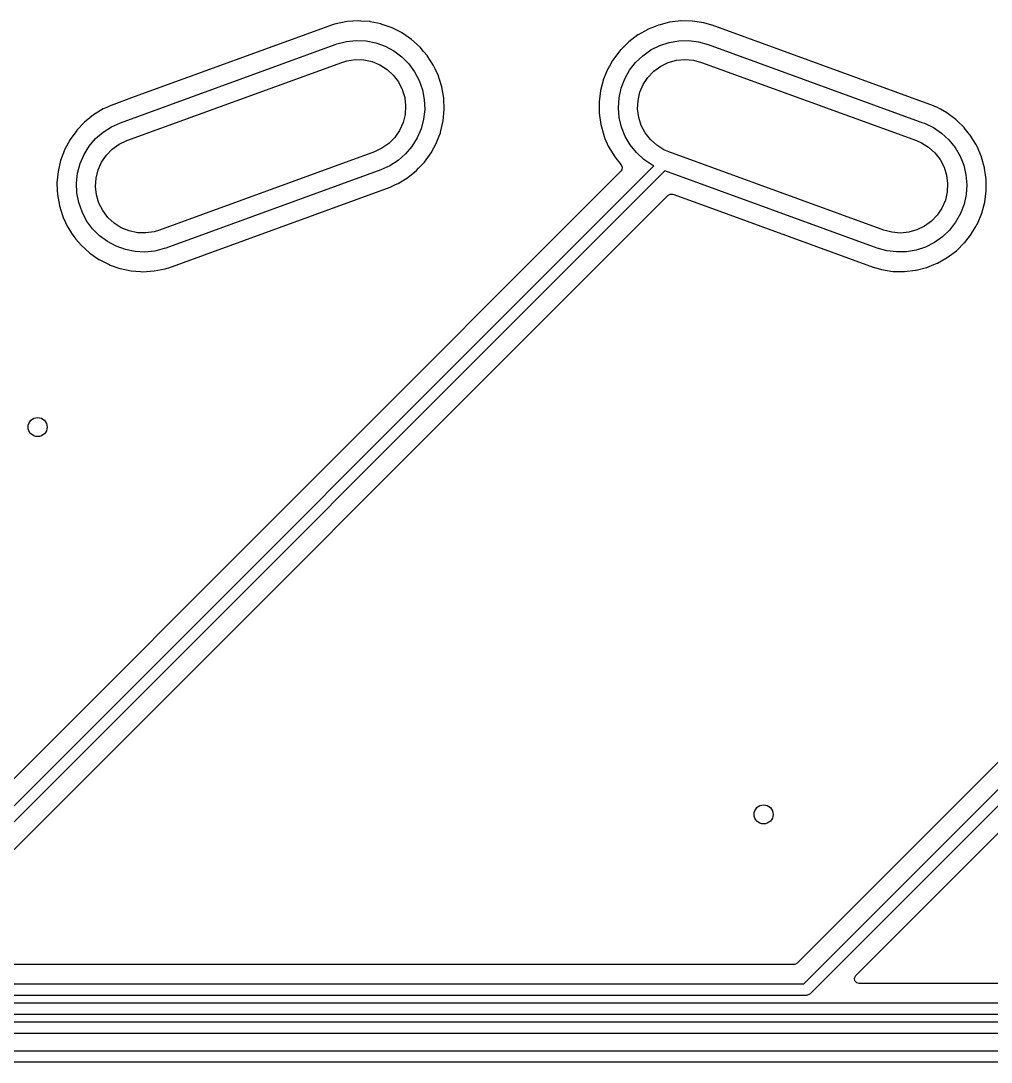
# Model space of a CAD drawing. Extents: x 14 to 417, y -165 to -100.
# Drawn here: x 304.36 to 329.82, y -162.71 to -135.39 of the extents above; entities that cross this region are included whole.
import ezdxf

# ---------------------------------------------------------------- set-up
doc = ezdxf.new("R2010")
doc.units = 0
doc.layers.add('BLACK', color=7, linetype='CONTINUOUS')

msp = doc.modelspace()

# ---------------------------------------------------------------- linework, layer by layer
at = {"layer": 'BLACK', "linetype": 'CONTINUOUS'}
for p, q in [((312.587, -135.483), (312.539, -135.498)), ((312.626, -135.471), (312.587, -135.483)), ((312.629, -135.469), (312.626, -135.471)), ((312.626, -135.471), (312.626, -135.471)), ((312.923, -135.412), (312.629, -135.469)), ((313.223, -135.394), (312.923, -135.412)), ((313.28, -135.399), (313.223, -135.394)), ((313.518, -135.416), (313.28, -135.399)), ((313.522, -135.416), (313.518, -135.416)), ((313.518, -135.416), (313.518, -135.416)), ((313.526, -135.417), (313.522, -135.416)), ((313.812, -135.477), (313.526, -135.417)), ((313.526, -135.417), (313.526, -135.417)), ((313.816, -135.478), (313.812, -135.477)), ((313.812, -135.477), (313.812, -135.477)), ((314.099, -135.577), (313.816, -135.478)), ((321.38, -135.433), (321.098, -135.504)), ((321.384, -135.432), (321.38, -135.433)), ((321.38, -135.433), (321.38, -135.433)), ((321.388, -135.431), (321.384, -135.432)), ((321.678, -135.398), (321.388, -135.431)), ((321.682, -135.397), (321.678, -135.398)), ((321.678, -135.398), (321.678, -135.398)), ((321.687, -135.397), (321.682, -135.397)), ((321.978, -135.402), (321.687, -135.397)), ((321.982, -135.402), (321.978, -135.402)), ((322.279, -135.447), (321.982, -135.402)), ((322.283, -135.448), (322.279, -135.447)), ((322.492, -135.509), (322.283, -135.448)), ((322.283, -135.448), (322.283, -135.448)), ((312.538, -135.498), (307.336, -137.392)), ((312.539, -135.498), (312.538, -135.498)), ((312.538, -135.498), (312.538, -135.498)), ((314.103, -135.579), (314.099, -135.577)), ((314.362, -135.712), (314.103, -135.579)), ((314.103, -135.579), (314.103, -135.579)), ((314.366, -135.714), (314.362, -135.712)), ((314.37, -135.716), (314.366, -135.714)), ((314.61, -135.882), (314.37, -135.716)), ((314.37, -135.716), (314.37, -135.716)), ((320.811, -135.619), (320.557, -135.762)), ((320.815, -135.617), (320.811, -135.619)), ((320.811, -135.619), (320.811, -135.619)), ((320.819, -135.615), (320.815, -135.617)), ((320.92, -135.575), (320.819, -135.615)), ((320.819, -135.615), (320.819, -135.615)), ((321.093, -135.505), (320.92, -135.575)), ((321.097, -135.504), (321.093, -135.505)), ((321.098, -135.504), (321.097, -135.504)), ((322.494, -135.51), (322.492, -135.509)), ((322.496, -135.51), (322.494, -135.51)), ((328.307, -137.625), (322.496, -135.51)), ((322.496, -135.51), (322.496, -135.51)), ((306.97, -138.066), (312.609, -136.013)), ((312.609, -136.013), (312.652, -135.998)), ((312.652, -135.998), (312.903, -135.935)), ((312.903, -135.935), (313.161, -135.909)), ((313.161, -135.909), (313.42, -135.921)), ((313.42, -135.921), (313.675, -135.972)), ((313.675, -135.972), (313.919, -136.059)), ((314.613, -135.884), (314.61, -135.882)), ((314.61, -135.882), (314.61, -135.882)), ((314.835, -136.086), (314.613, -135.884)), ((320.311, -135.947), (320.117, -136.139)), ((320.314, -135.944), (320.311, -135.947)), ((320.311, -135.947), (320.311, -135.947)), ((320.553, -135.764), (320.314, -135.944)), ((320.557, -135.762), (320.553, -135.764)), ((321.123, -136.041), (321.37, -135.96)), ((321.37, -135.96), (321.625, -135.916)), ((321.625, -135.916), (321.885, -135.91)), ((321.885, -135.91), (322.142, -135.943)), ((322.142, -135.943), (322.391, -136.013)), ((322.391, -136.013), (328.03, -138.066)), ((313.919, -136.059), (314.147, -136.182)), ((314.147, -136.182), (314.355, -136.337)), ((314.838, -136.089), (314.835, -136.086)), ((314.929, -136.196), (314.838, -136.089)), ((314.838, -136.089), (314.838, -136.089)), ((315.029, -136.315), (314.929, -136.196)), ((320.098, -136.158), (319.919, -136.388)), ((320.1, -136.155), (320.098, -136.158)), ((320.098, -136.158), (320.098, -136.158)), ((320.117, -136.139), (320.1, -136.155)), ((320.68, -136.308), (320.892, -136.158)), ((320.892, -136.158), (321.123, -136.041)), ((307.141, -138.535), (312.78, -136.483)), ((312.78, -136.483), (312.917, -136.442)), ((312.917, -136.442), (313.137, -136.41)), ((313.137, -136.41), (313.359, -136.417)), ((313.359, -136.417), (313.577, -136.464)), ((313.577, -136.464), (313.782, -136.548)), ((313.782, -136.548), (313.97, -136.668)), ((314.355, -136.337), (314.538, -136.521)), ((314.538, -136.521), (314.691, -136.731)), ((315.031, -136.318), (315.029, -136.315)), ((315.188, -136.564), (315.031, -136.318)), ((315.191, -136.567), (315.188, -136.564)), ((315.188, -136.564), (315.188, -136.564)), ((315.232, -136.655), (315.191, -136.567)), ((319.889, -136.439), (319.805, -136.583)), ((319.916, -136.392), (319.889, -136.439)), ((319.919, -136.388), (319.916, -136.392)), ((320.334, -136.692), (320.492, -136.487)), ((320.492, -136.487), (320.68, -136.308)), ((321.149, -136.586), (321.349, -136.489)), ((321.349, -136.489), (321.563, -136.429)), ((321.563, -136.429), (321.784, -136.408)), ((321.784, -136.408), (322.006, -136.426)), ((322.006, -136.426), (322.22, -136.483)), ((322.22, -136.483), (327.859, -138.535)), ((313.97, -136.668), (314.133, -136.818)), ((314.133, -136.818), (314.267, -136.996)), ((314.691, -136.731), (314.812, -136.96)), ((315.316, -136.836), (315.232, -136.655)), ((315.317, -136.839), (315.316, -136.836)), ((315.316, -136.836), (315.316, -136.836)), ((315.319, -136.843), (315.317, -136.839)), ((315.347, -136.933), (315.319, -136.843)), ((315.319, -136.843), (315.319, -136.843)), ((319.731, -136.734), (319.65, -136.928)), ((319.764, -136.655), (319.731, -136.734)), ((319.765, -136.651), (319.764, -136.655)), ((319.764, -136.655), (319.764, -136.655)), ((319.805, -136.583), (319.765, -136.651)), ((320.207, -136.918), (320.334, -136.692)), ((320.816, -136.878), (320.97, -136.717)), ((320.97, -136.717), (321.149, -136.586)), ((314.267, -136.996), (314.368, -137.194)), ((314.812, -136.96), (314.897, -137.205)), ((315.407, -137.126), (315.347, -136.933)), ((315.458, -137.421), (315.407, -137.126)), ((319.65, -136.928), (319.572, -137.218)), ((320.115, -137.161), (320.207, -136.918)), ((320.605, -137.268), (320.693, -137.063)), ((320.693, -137.063), (320.816, -136.878)), ((307.336, -137.392), (306.725, -137.614)), ((314.368, -137.194), (314.432, -137.407)), ((314.897, -137.205), (314.946, -137.46)), ((319.572, -137.218), (319.534, -137.516)), ((320.06, -137.414), (320.115, -137.161)), ((320.555, -137.484), (320.605, -137.268)), ((306.612, -137.664), (306.52, -137.704)), ((306.723, -137.615), (306.612, -137.664)), ((306.725, -137.614), (306.723, -137.615)), ((306.723, -137.615), (306.723, -137.615)), ((314.432, -137.407), (314.457, -137.627)), ((314.457, -137.627), (314.442, -137.849)), ((314.946, -137.46), (314.956, -137.719)), ((315.47, -137.721), (315.458, -137.421)), ((319.534, -137.516), (319.534, -137.614)), ((319.534, -137.614), (319.535, -137.807)), ((320.043, -137.673), (320.06, -137.414)), ((320.544, -137.706), (320.555, -137.484)), ((328.308, -137.626), (328.307, -137.625)), ((328.307, -137.625), (328.307, -137.625)), ((328.309, -137.626), (328.308, -137.626)), ((328.339, -137.639), (328.309, -137.626)), ((328.309, -137.626), (328.309, -137.626)), ((328.395, -137.662), (328.339, -137.639)), ((328.491, -137.715), (328.395, -137.662)), ((306.264, -137.86), (306.031, -138.049)), ((306.52, -137.704), (306.264, -137.86)), ((314.442, -137.849), (314.389, -138.065)), ((314.956, -137.719), (314.928, -137.977)), ((315.442, -138.02), (315.47, -137.721)), ((319.535, -137.807), (319.535, -137.816)), ((319.535, -137.816), (319.576, -138.113)), ((320.064, -137.932), (320.043, -137.673)), ((320.124, -138.184), (320.064, -137.932)), ((320.572, -137.926), (320.544, -137.706)), ((320.639, -138.138), (320.572, -137.926)), ((328.654, -137.805), (328.491, -137.715)), ((328.657, -137.807), (328.654, -137.805)), ((328.654, -137.805), (328.654, -137.805)), ((328.661, -137.81), (328.657, -137.807)), ((328.895, -137.984), (328.661, -137.81)), ((328.661, -137.81), (328.661, -137.81)), ((306.028, -138.052), (305.828, -138.264)), ((306.031, -138.049), (306.028, -138.052)), ((306.028, -138.052), (306.028, -138.052)), ((306.516, -138.312), (306.734, -138.172)), ((306.734, -138.172), (306.97, -138.066)), ((314.389, -138.065), (314.298, -138.268)), ((314.928, -137.977), (314.862, -138.228)), ((315.374, -138.312), (315.442, -138.02)), ((319.576, -138.113), (319.577, -138.117)), ((319.577, -138.117), (319.577, -138.117)), ((319.577, -138.117), (319.654, -138.397)), ((320.22, -138.425), (320.124, -138.184)), ((320.742, -138.335), (320.639, -138.138)), ((328.03, -138.066), (328.072, -138.082)), ((328.072, -138.082), (328.306, -138.195)), ((328.306, -138.195), (328.52, -138.34)), ((328.898, -137.986), (328.895, -137.984)), ((328.895, -137.984), (328.895, -137.984)), ((328.901, -137.989), (328.898, -137.986)), ((328.928, -138.016), (328.901, -137.989)), ((328.901, -137.989), (328.901, -137.989)), ((329.113, -138.195), (328.928, -138.016)), ((329.116, -138.199), (329.113, -138.195)), ((329.184, -138.285), (329.116, -138.199)), ((329.116, -138.199), (329.116, -138.199)), ((305.825, -138.267), (305.649, -138.511)), ((305.828, -138.264), (305.825, -138.267)), ((306.153, -138.681), (306.321, -138.483)), ((306.321, -138.483), (306.516, -138.312)), ((314.173, -138.451), (314.017, -138.61)), ((314.298, -138.268), (314.173, -138.451)), ((314.759, -138.466), (314.623, -138.687)), ((314.862, -138.228), (314.759, -138.466)), ((315.27, -138.588), (315.367, -138.332)), ((315.367, -138.332), (315.374, -138.312)), ((319.654, -138.397), (319.655, -138.402)), ((319.655, -138.402), (319.657, -138.406)), ((319.657, -138.406), (319.657, -138.406)), ((319.657, -138.406), (319.687, -138.477)), ((319.687, -138.477), (319.773, -138.679)), ((320.351, -138.649), (320.22, -138.425)), ((320.879, -138.51), (320.742, -138.335)), ((328.52, -138.34), (328.711, -138.517)), ((329.299, -138.431), (329.184, -138.285)), ((329.301, -138.435), (329.299, -138.431)), ((329.417, -138.63), (329.301, -138.435)), ((329.301, -138.435), (329.301, -138.435)), ((305.649, -138.511), (305.508, -138.775)), ((306.017, -138.902), (306.153, -138.681)), ((306.603, -138.917), (306.759, -138.758)), ((306.759, -138.758), (306.94, -138.63)), ((306.94, -138.63), (307.141, -138.535)), ((313.836, -138.738), (313.635, -138.833)), ((314.017, -138.61), (313.836, -138.738)), ((314.623, -138.687), (314.455, -138.885)), ((315.127, -138.857), (315.268, -138.593)), ((315.268, -138.593), (315.27, -138.588)), ((319.773, -138.679), (319.775, -138.682)), ((319.775, -138.682), (319.775, -138.682)), ((319.775, -138.682), (319.832, -138.779)), ((320.513, -138.851), (320.351, -138.649)), ((321.044, -138.659), (320.879, -138.51)), ((321.233, -138.776), (321.044, -138.659)), ((327.859, -138.535), (327.991, -138.592)), ((327.991, -138.592), (328.18, -138.709)), ((328.18, -138.709), (328.345, -138.858)), ((328.711, -138.517), (328.873, -138.719)), ((328.873, -138.719), (329.004, -138.943)), ((329.451, -138.689), (329.417, -138.63)), ((329.569, -138.966), (329.451, -138.689)), ((305.475, -138.861), (305.402, -139.056)), ((305.506, -138.779), (305.475, -138.861)), ((305.508, -138.775), (305.506, -138.779)), ((305.506, -138.779), (305.506, -138.779)), ((305.914, -139.14), (306.017, -138.902)), ((306.478, -139.1), (306.603, -138.917)), ((313.635, -138.833), (307.996, -140.885)), ((314.455, -138.885), (314.26, -139.056)), ((314.951, -139.101), (315.127, -138.857)), ((319.832, -138.779), (319.925, -138.937)), ((319.925, -138.937), (319.971, -138.995)), ((319.971, -138.995), (320.111, -139.173)), ((320.704, -139.028), (320.513, -138.851)), ((320.918, -139.173), (320.704, -139.028)), ((321.365, -138.833), (321.233, -138.776)), ((327.004, -140.885), (321.365, -138.833)), ((328.345, -138.858), (328.482, -139.033)), ((328.482, -139.033), (328.585, -139.23)), ((329.004, -138.943), (329.1, -139.184)), ((329.57, -138.97), (329.569, -138.966)), ((329.647, -139.251), (329.57, -138.97)), ((329.57, -138.97), (329.57, -138.97)), ((300.005, -160.158), (320.966, -139.197)), ((305.402, -139.056), (305.334, -139.348)), ((305.848, -139.391), (305.914, -139.14)), ((306.334, -139.519), (306.387, -139.303)), ((306.387, -139.303), (306.478, -139.1)), ((313.806, -139.302), (308.167, -141.355)), ((314.042, -139.196), (313.806, -139.302)), ((314.26, -139.056), (314.042, -139.196)), ((314.745, -139.319), (314.798, -139.263)), ((314.798, -139.263), (314.948, -139.104)), ((314.948, -139.104), (314.951, -139.101)), ((314.948, -139.104), (314.948, -139.104)), ((320.129, -139.302), (320.102, -139.341)), ((320.111, -139.173), (320.11, -139.173)), ((320.11, -139.173), (320.138, -139.232)), ((320.138, -139.232), (320.129, -139.302)), ((320.966, -139.197), (320.918, -139.173)), ((324.905, -160.657), (346.366, -139.197)), ((328.585, -139.23), (328.652, -139.442)), ((329.1, -139.184), (329.16, -139.436)), ((329.648, -139.255), (329.647, -139.251)), ((329.647, -139.251), (329.647, -139.251)), ((329.689, -139.552), (329.648, -139.255)), ((320.102, -139.341), (299.831, -159.613)), ((321.261, -139.327), (300.173, -160.414)), ((305.334, -139.348), (305.306, -139.647)), ((305.82, -139.649), (305.848, -139.391)), ((306.319, -139.741), (306.334, -139.519)), ((314.256, -139.664), (314.512, -139.508)), ((314.512, -139.508), (314.745, -139.319)), ((326.833, -141.355), (321.261, -139.327)), ((345.502, -139.341), (324.732, -160.112)), ((346.661, -139.327), (325.074, -160.914)), ((328.652, -139.442), (328.68, -139.662)), ((329.16, -139.436), (329.181, -139.695)), ((329.689, -139.556), (329.689, -139.552)), ((329.689, -139.647), (329.689, -139.556)), ((329.689, -139.556), (329.689, -139.556)), ((305.306, -139.647), (305.314, -139.848)), ((305.314, -139.848), (305.317, -139.938)), ((305.83, -139.908), (305.82, -139.649)), ((306.344, -139.961), (306.319, -139.741)), ((308.238, -141.87), (314.049, -139.755)), ((314.049, -139.755), (314.051, -139.754)), ((314.049, -139.755), (314.049, -139.755)), ((314.051, -139.754), (314.053, -139.753)), ((314.053, -139.753), (314.193, -139.691)), ((314.053, -139.753), (314.053, -139.753)), ((314.193, -139.691), (314.256, -139.664)), ((328.68, -139.662), (328.669, -139.884)), ((329.181, -139.695), (329.164, -139.954)), ((329.652, -140.15), (329.69, -139.852)), ((329.689, -139.651), (329.689, -139.647)), ((329.69, -139.852), (329.689, -139.651)), ((301.372, -159.934), (321.334, -139.972)), ((305.317, -139.938), (305.318, -139.947)), ((305.318, -139.947), (305.369, -140.242)), ((305.879, -140.163), (305.83, -139.908)), ((306.408, -140.174), (306.344, -139.961)), ((321.334, -139.972), (321.397, -139.938)), ((321.397, -139.938), (321.467, -139.943)), ((321.467, -139.943), (322.314, -140.251)), ((326.273, -160.433), (346.734, -139.972)), ((328.619, -140.1), (328.531, -140.305)), ((328.669, -139.884), (328.619, -140.1)), ((329.164, -139.954), (329.109, -140.207)), ((305.369, -140.242), (305.37, -140.246)), ((305.37, -140.246), (305.37, -140.246)), ((305.37, -140.246), (305.457, -140.525)), ((305.964, -140.408), (305.879, -140.163)), ((306.509, -140.372), (306.408, -140.174)), ((306.643, -140.55), (306.509, -140.372)), ((322.314, -140.251), (326.728, -141.858)), ((328.531, -140.305), (328.408, -140.49)), ((329.109, -140.207), (329.017, -140.45)), ((329.574, -140.44), (329.652, -140.15)), ((305.457, -140.525), (305.459, -140.529)), ((305.459, -140.529), (305.46, -140.532)), ((305.46, -140.532), (305.46, -140.532)), ((305.46, -140.532), (305.531, -140.685)), ((306.085, -140.637), (305.964, -140.408)), ((306.238, -140.847), (306.085, -140.637)), ((306.806, -140.7), (306.643, -140.55)), ((328.254, -140.651), (328.075, -140.782)), ((328.408, -140.49), (328.254, -140.651)), ((328.89, -140.676), (328.732, -140.881)), ((329.017, -140.45), (328.89, -140.676)), ((329.459, -140.717), (329.574, -140.44)), ((305.531, -140.685), (305.585, -140.801)), ((305.585, -140.801), (305.588, -140.804)), ((305.588, -140.804), (305.588, -140.804)), ((305.588, -140.804), (305.692, -140.967)), ((306.421, -141.031), (306.238, -140.847)), ((306.994, -140.82), (306.806, -140.7)), ((307.199, -140.904), (306.994, -140.82)), ((307.417, -140.951), (307.199, -140.904)), ((307.859, -140.926), (307.639, -140.958)), ((307.996, -140.885), (307.859, -140.926)), ((327.218, -140.942), (327.004, -140.885)), ((327.44, -140.96), (327.218, -140.942)), ((327.661, -140.939), (327.44, -140.96)), ((327.875, -140.879), (327.661, -140.939)), ((328.075, -140.782), (327.875, -140.879)), ((328.732, -140.881), (328.544, -141.06)), ((329.308, -140.976), (329.417, -140.788)), ((329.417, -140.788), (329.456, -140.72)), ((329.456, -140.72), (329.459, -140.717)), ((329.456, -140.72), (329.456, -140.72)), ((305.692, -140.967), (305.747, -141.053)), ((305.747, -141.053), (305.801, -141.117)), ((305.801, -141.117), (305.938, -141.279)), ((306.629, -141.186), (306.421, -141.031)), ((306.857, -141.309), (306.629, -141.186)), ((307.639, -140.958), (307.417, -140.951)), ((328.332, -141.21), (328.101, -141.327)), ((328.544, -141.06), (328.332, -141.21)), ((328.91, -141.424), (329.124, -141.213)), ((329.124, -141.213), (329.127, -141.209)), ((329.127, -141.209), (329.305, -140.979)), ((329.305, -140.979), (329.308, -140.976)), ((329.305, -140.979), (329.305, -140.979)), ((305.938, -141.279), (305.938, -141.279)), ((305.938, -141.279), (305.941, -141.282)), ((305.941, -141.282), (306.163, -141.484)), ((306.163, -141.484), (306.166, -141.486)), ((306.166, -141.486), (306.166, -141.486)), ((306.166, -141.486), (306.406, -141.652)), ((307.101, -141.396), (306.857, -141.309)), ((307.356, -141.447), (307.101, -141.396)), ((307.615, -141.459), (307.356, -141.447)), ((307.873, -141.433), (307.615, -141.459)), ((308.124, -141.37), (307.873, -141.433)), ((308.167, -141.355), (308.124, -141.37)), ((327.082, -141.425), (326.833, -141.355)), ((327.339, -141.458), (327.082, -141.425)), ((327.599, -141.452), (327.339, -141.458)), ((327.854, -141.408), (327.599, -141.452)), ((328.101, -141.327), (327.854, -141.408)), ((328.671, -141.604), (328.91, -141.424)), ((306.406, -141.652), (306.406, -141.652)), ((306.406, -141.652), (306.41, -141.654)), ((306.41, -141.654), (306.414, -141.656)), ((306.414, -141.656), (306.673, -141.789)), ((328.316, -141.789), (328.405, -141.753)), ((328.405, -141.753), (328.409, -141.751)), ((328.405, -141.753), (328.405, -141.753)), ((328.409, -141.751), (328.413, -141.749)), ((328.413, -141.749), (328.667, -141.606)), ((328.413, -141.749), (328.413, -141.749)), ((328.667, -141.606), (328.671, -141.604)), ((328.667, -141.606), (328.667, -141.606)), ((306.673, -141.789), (306.673, -141.789)), ((306.673, -141.789), (306.677, -141.791)), ((306.677, -141.791), (306.96, -141.89)), ((306.96, -141.89), (306.964, -141.891)), ((306.964, -141.891), (306.964, -141.891)), ((306.964, -141.891), (307.25, -141.951)), ((307.25, -141.951), (307.25, -141.951)), ((307.25, -141.951), (307.254, -141.952)), ((307.254, -141.952), (307.258, -141.952)), ((307.258, -141.952), (307.258, -141.952)), ((307.258, -141.952), (307.496, -141.969)), ((307.496, -141.969), (307.553, -141.974)), ((307.553, -141.974), (307.853, -141.956)), ((307.853, -141.956), (308.147, -141.899)), ((308.147, -141.899), (308.201, -141.882)), ((308.201, -141.882), (308.235, -141.871)), ((308.235, -141.871), (308.237, -141.87)), ((308.235, -141.871), (308.235, -141.871)), ((308.237, -141.87), (308.238, -141.87)), ((308.238, -141.87), (308.238, -141.87)), ((326.728, -141.858), (326.728, -141.858)), ((326.728, -141.858), (326.73, -141.858)), ((326.73, -141.858), (326.732, -141.859)), ((326.732, -141.859), (326.732, -141.859)), ((326.732, -141.859), (326.941, -141.92)), ((326.941, -141.92), (326.941, -141.92)), ((326.941, -141.92), (326.945, -141.921)), ((326.945, -141.921), (327.242, -141.966)), ((327.242, -141.966), (327.246, -141.966)), ((327.246, -141.966), (327.537, -141.971)), ((327.537, -141.971), (327.542, -141.971)), ((327.542, -141.971), (327.546, -141.97)), ((327.546, -141.97), (327.836, -141.937)), ((327.546, -141.97), (327.546, -141.97)), ((327.836, -141.937), (327.84, -141.936)), ((327.84, -141.936), (327.854, -141.933)), ((327.854, -141.933), (328.126, -141.864)), ((328.126, -141.864), (328.131, -141.863)), ((328.126, -141.864), (328.126, -141.864)), ((328.131, -141.863), (328.316, -141.789)), ((324.643, -160.149), (301.461, -160.149)), ((324.669, -160.146), (324.643, -160.149)), ((324.732, -160.112), (324.669, -160.146)), ((326.237, -160.505), (326.267, -160.44)), ((326.247, -160.575), (326.237, -160.505)), ((326.294, -160.628), (326.247, -160.575)), ((326.267, -160.44), (326.273, -160.433)), ((172.909, -160.657), (324.905, -160.657)), ((326.362, -160.648), (326.294, -160.628)), ((349.543, -160.648), (326.362, -160.648)), ((172.139, -161.157), (349.806, -161.157)), ((324.968, -160.957), (172.847, -160.957)), ((324.987, -160.952), (324.968, -160.957)), ((325.006, -160.952), (324.987, -160.952)), ((325.023, -160.943), (325.006, -160.952)), ((325.043, -160.937), (325.023, -160.943)), ((325.056, -160.923), (325.043, -160.937)), ((325.074, -160.914), (325.056, -160.923)), ((171.317, -161.656), (374.706, -161.656)), ((349.868, -161.457), (172.077, -161.457)), ((374.769, -161.956), (171.255, -161.956)), ((163.136, -162.41), (379.73, -162.41)), ((379.668, -162.71), (163.136, -162.71))]:
    msp.add_line(p, q, dxfattribs=at)
at = {"layer": 'BLACK'}
for centre in [(304.8, -146.05), (323.85, -156.21)]:
    msp.add_circle(centre, 0.25, dxfattribs=at)

doc.saveas('drawing.dxf')
